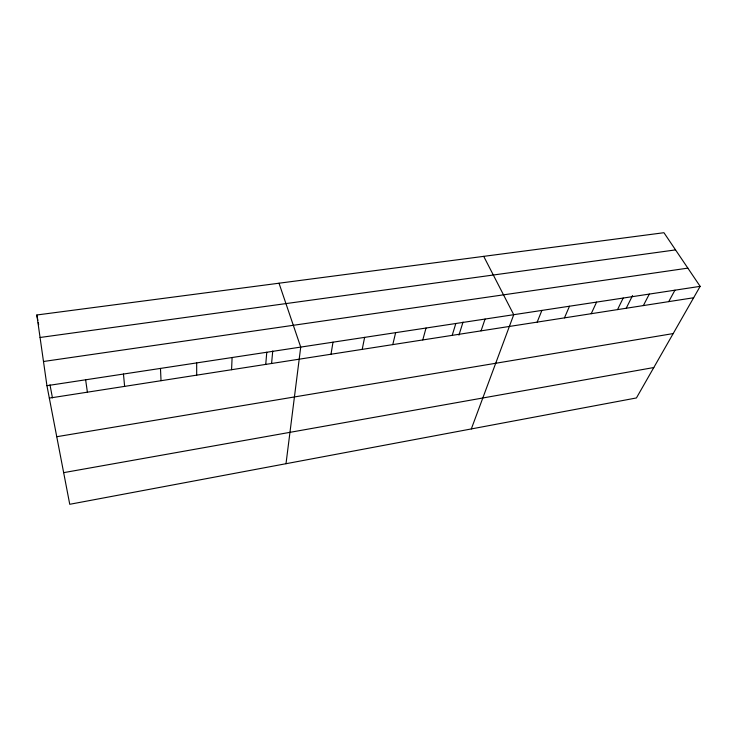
<?xml version="1.0" encoding="UTF-8"?>
<svg xmlns="http://www.w3.org/2000/svg" width="737" height="737" viewBox="0 0 737 737"><rect width="100%" height="100%" fill="white"/><g stroke="black" fill="none" stroke-linecap="round" stroke-linejoin="round"><path stroke-width="1.11" d="M231.575 369.716L232.1 357.528M265.744 364.4L266.776 352.249M271.603 363.258L272.736 350.996M286.002 463.711L300.724 347.09L279.01 283.211M331.014 354.23L332.995 342.18M362.208 349.375L364.622 337.371M392.784 344.612L395.631 332.654M422.78 339.941L426.023 328.039M452.196 335.353L455.825 323.506M458.93 335.132L463.039 322.087M481.058 330.858L485.066 319.057M471.321 428.934L513.735 314.699L483.712 256.356M537.172 322.115L541.879 310.424M564.45 317.868L569.489 306.224M591.231 313.695L596.583 302.106M617.532 309.604L623.189 298.052M626.1 308.481L632.567 295.528M643.355 305.579L649.306 294.081M668.726 301.626L674.954 290.185M700.15 286.352L636.427 397.952L69.748 504.292L46.938 385.681L36.85 314.985L663.945 232.708L700.15 286.352L46.938 385.681M63.668 472.647L653.793 367.533M56.758 436.719L673.185 333.575M49.324 398.109L693.646 297.748M43.483 361.498L687.851 268.13M40.056 337.482L675.543 249.898M36.85 314.985L37.854 320.337M38.26 322.484L38.665 324.621M49.996 384.843L52.447 397.86M85.63 379.795L87.39 392.176M123.466 374.046L124.617 386.381M160.473 368.417L161.035 380.707M196.678 362.908L196.687 375.151"/></g></svg>
